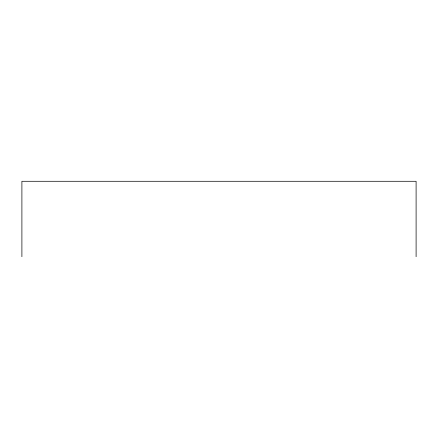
<?xml version="1.0" encoding="UTF-8"?>
<svg xmlns="http://www.w3.org/2000/svg" width="438" height="438" viewBox="0 0 438 438"><rect width="100%" height="100%" fill="white"/><g stroke="black" fill="none" stroke-linecap="round" stroke-linejoin="round"><path stroke-width="0.66" d="M416.1 256.712L416.1 181.288L21.9 181.288L21.9 256.712"/></g></svg>
